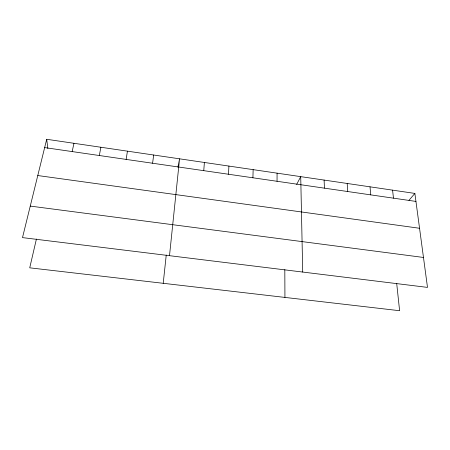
<?xml version="1.0" encoding="UTF-8"?>
<svg xmlns="http://www.w3.org/2000/svg" width="450" height="450" viewBox="0 0 450 450"><rect width="100%" height="100%" fill="white"/><g stroke="black" fill="none" stroke-linecap="round" stroke-linejoin="round"><path stroke-width="0.67" d="M277.048 181.288L277.076 173.16M252.917 177.789L253.142 169.639M228.482 174.246L228.915 166.078M203.754 170.657L204.39 162.472M169.504 255.684L179.567 158.822L177.941 167.046M163.215 283.303L166.247 255.004M152.589 163.243L153.669 155.014M126.129 159.407L127.44 151.155M99.326 155.52L100.873 147.251M72.169 151.583L73.963 143.291M36.428 239.006L29.728 267.823L399.606 310.714L396.692 283.359M46.699 139.286L22.5 237.611L427.5 287.398L414.872 193.421L46.699 139.286L47.869 148.567M296.651 184.444L300.724 176.636L302.715 272.059M408.988 200.295L414.872 193.421M30.257 206.089L423.478 257.456M37.777 175.539L419.558 228.268M44.657 147.589L415.952 201.426M392.574 190.142L393.48 198.169M370.018 186.823L370.744 194.873M347.192 183.471L347.738 191.537M324.096 180.073L324.456 188.162M284.816 269.601L284.934 297.416"/></g></svg>
